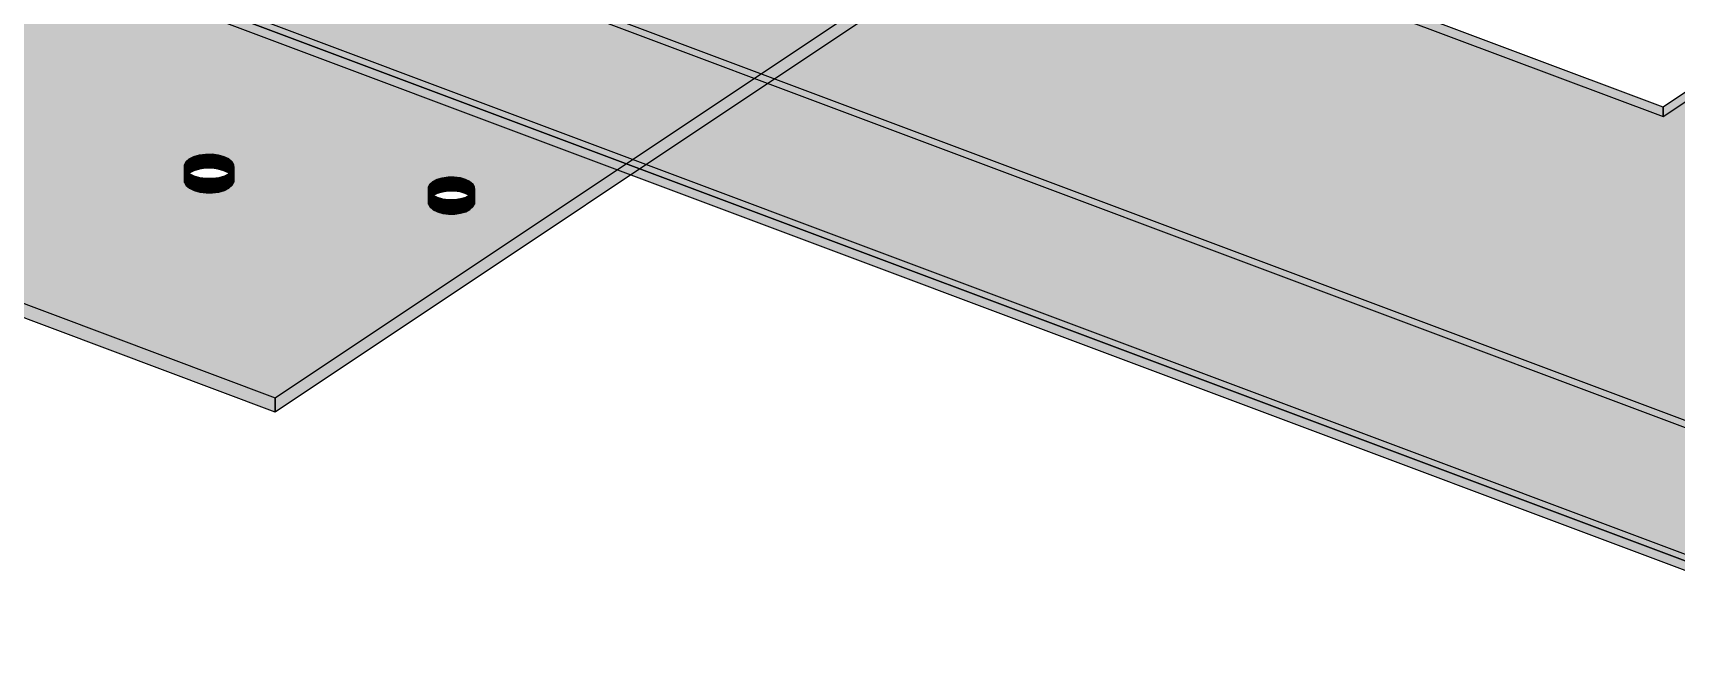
# Model space of a CAD drawing. Header units: millimetres. Extents: x 50 to 612415, y 2 to 4150.
# Drawn here: x 470945 to 471098.8, y 1532.1 to 1590.7 of the extents above; entities that cross this region are included whole.
import ezdxf

# ---------------------------------------------------------------- set-up
doc = ezdxf.new("R2010")
doc.units = ezdxf.units.MM
doc.layers.add('HATCH', color=8, linetype='Continuous', lineweight=9)
doc.layers.add('OUTLINE', color=7, linetype='Continuous', lineweight=25)

msp = doc.modelspace()

# ---------------------------------------------------------------- hatches: boundary and pattern name
at = {"layer": 'HATCH', "true_color": 0x617c87}
for points in [[(471374.6, 1451.356), (469917.048, 1997.938), (469915.604, 1997.835)], [(471374.6, 1451.356), (469915.604, 1997.835), (471374.807, 1450.634)], [(469915.604, 1985.337), (469917.048, 1985.44), (471374.6, 1438.858)], [(470402.459, 1832.661), (469915.604, 1985.337), (471374.807, 1438.136)], [(471374.807, 1438.136), (469915.604, 1985.337), (471374.6, 1438.858)], [(471374.807, 1437.243), (469915.604, 1984.444), (470402.459, 1831.769)], [(471097.567, 1583.786), (470272.88, 1893.044), (470404.809, 1834.228)], [(470404.809, 1833.335), (470272.88, 1892.151), (471097.567, 1582.893)], [(471196.53, 1649.761), (471097.567, 1583.786), (471974.396, 1837.862)], [(471097.567, 1583.786), (471374.807, 1438.136), (471974.396, 1837.862)], [(471974.396, 1836.969), (471097.567, 1582.893), (471196.53, 1648.868)], [(471974.396, 1836.969), (471374.807, 1437.243), (471097.567, 1582.893)], [(471097.567, 1583.786), (470404.809, 1834.228), (470405.175, 1834.049)], [(470405.175, 1833.157), (470404.809, 1833.335), (471097.567, 1582.893)], [(471097.567, 1583.786), (470405.175, 1834.049), (470405.435, 1833.829)], [(471097.567, 1583.786), (470405.435, 1833.829), (470405.573, 1833.583)], [(471097.567, 1583.786), (470405.573, 1833.583), (470405.578, 1833.328)], [(471097.567, 1583.786), (470405.578, 1833.328), (470457.177, 1814.59)], [(470454.826, 1813.023), (470402.459, 1832.661), (471374.807, 1438.136)], [(471374.807, 1437.243), (470402.459, 1831.769), (470454.826, 1812.131)], [(470405.435, 1832.937), (470405.175, 1833.157), (471097.567, 1582.893)], [(470405.573, 1832.691), (470405.435, 1832.937), (471097.567, 1582.893)], [(470405.578, 1832.435), (470405.573, 1832.691), (471097.567, 1582.893)], [(470457.177, 1813.698), (470405.578, 1832.435), (471097.567, 1582.893)], [(471097.567, 1583.786), (470457.177, 1814.59), (470457.542, 1814.412)], [(470457.542, 1813.519), (470457.177, 1813.698), (471097.567, 1582.893)], [(471097.567, 1583.786), (470457.542, 1814.412), (470457.803, 1814.192)], [(470457.803, 1813.299), (470457.542, 1813.519), (471097.567, 1582.893)], [(471097.567, 1583.786), (470457.803, 1814.192), (470457.94, 1813.945)], [(470457.94, 1813.053), (470457.803, 1813.299), (471097.567, 1582.893)], [(471097.567, 1583.786), (470457.94, 1813.945), (470457.946, 1813.69)], [(471097.567, 1583.786), (470457.946, 1813.69), (470895.333, 1650.282)], [(470892.983, 1648.715), (470454.826, 1813.023), (471374.807, 1438.136)], [(471374.807, 1437.243), (470454.826, 1812.131), (470892.983, 1647.822)], [(470457.946, 1812.797), (470457.94, 1813.053), (471097.567, 1582.893)], [(470895.333, 1649.389), (470457.946, 1812.797), (471097.567, 1582.893)], [(471097.567, 1583.786), (470895.333, 1650.282), (470895.699, 1650.103)], [(470945.35, 1629.077), (470892.983, 1648.715), (471374.807, 1438.136)], [(470895.699, 1649.21), (470895.333, 1649.389), (471097.567, 1582.893)], [(471097.567, 1583.786), (470895.699, 1650.103), (470895.959, 1649.883)], [(470895.959, 1648.99), (470895.699, 1649.21), (471097.567, 1582.893)], [(471097.567, 1583.786), (470895.959, 1649.883), (470896.097, 1649.637)], [(470896.097, 1648.744), (470895.959, 1648.99), (471097.567, 1582.893)], [(471097.567, 1583.786), (470896.097, 1649.637), (470896.103, 1649.381)], [(470896.103, 1648.488), (470896.097, 1648.744), (471097.567, 1582.893)], [(471097.567, 1583.786), (470896.103, 1649.381), (470947.701, 1630.644)], [(471374.807, 1437.243), (470892.983, 1647.822), (470945.35, 1628.184)], [(470947.701, 1629.751), (470896.103, 1648.488), (471097.567, 1582.893)], [(471097.567, 1583.786), (470947.701, 1630.644), (470948.066, 1630.465)], [(471097.567, 1583.786), (470948.066, 1630.465), (470948.327, 1630.245)], [(471097.567, 1583.786), (470948.327, 1630.245), (470948.465, 1629.999)], [(471097.567, 1583.786), (470945.796, 1628.951), (470945.35, 1629.077)], [(471097.567, 1583.786), (470945.35, 1629.077), (471374.807, 1438.136)], [(471097.567, 1583.786), (470946.291, 1628.888), (470945.796, 1628.951)], [(471097.567, 1583.786), (470946.803, 1628.891), (470946.291, 1628.888)], [(471097.567, 1583.786), (470947.295, 1628.96), (470946.803, 1628.891)], [(471097.567, 1583.786), (470947.735, 1629.09), (470947.295, 1628.96)], [(470948.066, 1629.572), (470947.701, 1629.751), (471097.567, 1582.893)], [(471097.567, 1583.786), (470948.093, 1629.273), (470947.735, 1629.09)], [(470948.327, 1629.352), (470948.066, 1629.572), (471097.567, 1582.893)], [(471097.567, 1583.786), (470948.343, 1629.496), (470948.093, 1629.273)], [(470948.465, 1629.106), (470948.327, 1629.352), (471097.567, 1582.893)], [(471097.567, 1583.786), (470948.47, 1629.743), (470948.343, 1629.496)], [(470948.343, 1628.603), (470948.47, 1628.85), (471097.567, 1582.893)], [(471097.567, 1583.786), (470948.465, 1629.999), (470948.47, 1629.743)], [(470948.47, 1628.85), (470948.465, 1629.106), (471097.567, 1582.893)], [(470945.35, 1628.184), (470945.796, 1628.059), (471097.567, 1582.893)], [(471374.807, 1437.243), (470945.35, 1628.184), (471097.567, 1582.893)], [(470945.796, 1628.059), (470946.291, 1627.995), (471097.567, 1582.893)], [(470946.291, 1627.995), (470946.803, 1627.998), (471097.567, 1582.893)], [(470946.803, 1627.998), (470947.295, 1628.067), (471097.567, 1582.893)], [(470947.295, 1628.067), (470947.735, 1628.197), (471097.567, 1582.893)], [(470947.735, 1628.197), (470948.093, 1628.38), (471097.567, 1582.893)], [(470948.093, 1628.38), (470948.343, 1628.603), (471097.567, 1582.893)]]:
    msp.add_hatch(color=145, dxfattribs=at).paths.add_polyline_path(points)
at = {"layer": 'HATCH', "true_color": 0x5b747f}
for points in [[(471374.807, 1438.136), (469915.604, 1985.337), (469915.604, 1997.835), (471374.807, 1450.634)], [(469917.048, 1985.44), (471374.6, 1438.858), (471374.6, 1451.356), (469917.048, 1997.938)], [(471374.807, 1437.243), (469915.604, 1984.444), (469915.604, 1985.337), (471374.807, 1438.136)], [(470272.88, 1892.151), (471097.567, 1582.893), (471097.567, 1583.786), (470272.88, 1893.044)]]:
    msp.add_hatch(color=147, dxfattribs=at).paths.add_polyline_path(points)
at = {"layer": 'HATCH', "true_color": 0x468f99}
for points in [[(470903.684, 1798.699), (470854.525, 1625.529), (470985.472, 1577.052)], [(470903.837, 1798.427), (470903.684, 1798.699), (470986.316, 1576.339)], [(470903.684, 1798.699), (470985.472, 1577.052), (470985.876, 1576.855)], [(470903.684, 1798.699), (470985.876, 1576.855), (470986.163, 1576.611)], [(470903.684, 1798.699), (470986.163, 1576.611), (470986.316, 1576.339)], [(470904.124, 1798.183), (470903.837, 1798.427), (470986.316, 1576.339)], [(470904.528, 1797.986), (470904.124, 1798.183), (470986.316, 1576.339)], [(471167.584, 1699.736), (470904.528, 1797.986), (470986.316, 1576.339)], [(470985.472, 1575.713), (470854.525, 1624.19), (470903.684, 1797.36)], [(470986.316, 1575), (470903.684, 1797.36), (470903.837, 1797.088)], [(470985.876, 1575.515), (470985.472, 1575.713), (470903.684, 1797.36)], [(470986.163, 1575.272), (470985.876, 1575.515), (470903.684, 1797.36)], [(470986.316, 1575), (470986.163, 1575.272), (470903.684, 1797.36)], [(470986.316, 1575), (470903.837, 1797.088), (470904.124, 1796.844)], [(470986.316, 1575), (470904.124, 1796.844), (470904.528, 1796.647)], [(470986.316, 1575), (470904.528, 1796.647), (471167.584, 1698.397)], [(470967.679, 1556.6), (471202.715, 1713.29), (471171.064, 1699.038)], [(471171.064, 1697.699), (471202.715, 1711.951), (470967.679, 1555.261)], [(470967.679, 1556.6), (471167.737, 1699.464), (471167.584, 1699.736)], [(470967.679, 1556.6), (471167.584, 1699.736), (470985.905, 1575.537)], [(470967.679, 1556.6), (471168.025, 1699.221), (471167.737, 1699.464)], [(471167.584, 1699.736), (470986.182, 1575.783), (470985.905, 1575.537)], [(471167.584, 1699.736), (470986.322, 1576.057), (470986.182, 1575.783)], [(471167.584, 1699.736), (470986.316, 1576.339), (470986.322, 1576.057)], [(470967.679, 1556.6), (471168.428, 1699.023), (471168.025, 1699.221)], [(470967.679, 1556.6), (471171.064, 1699.038), (471170.578, 1698.894)], [(470967.679, 1556.6), (471168.921, 1698.885), (471168.428, 1699.023)], [(470967.679, 1556.6), (471170.578, 1698.894), (471170.034, 1698.818)], [(470967.679, 1556.6), (471169.468, 1698.815), (471168.921, 1698.885)], [(470967.679, 1556.6), (471170.034, 1698.818), (471169.468, 1698.815)], [(471167.584, 1698.397), (471167.737, 1698.125), (470967.679, 1555.261)], [(470985.905, 1574.198), (471167.584, 1698.397), (470967.679, 1555.261)], [(471167.737, 1698.125), (471168.025, 1697.882), (470967.679, 1555.261)], [(470985.905, 1574.198), (470986.182, 1574.444), (471167.584, 1698.397)], [(470986.182, 1574.444), (470986.322, 1574.718), (471167.584, 1698.397)], [(470986.322, 1574.718), (470986.316, 1575), (471167.584, 1698.397)], [(471168.025, 1697.882), (471168.428, 1697.684), (470967.679, 1555.261)], [(471170.578, 1697.555), (471171.064, 1697.699), (470967.679, 1555.261)], [(471168.428, 1697.684), (471168.921, 1697.546), (470967.679, 1555.261)], [(471170.034, 1697.479), (471170.578, 1697.555), (470967.679, 1555.261)], [(471168.921, 1697.546), (471169.468, 1697.476), (470967.679, 1555.261)], [(471169.468, 1697.476), (471170.034, 1697.479), (470967.679, 1555.261)], [(470718.974, 1674.283), (470732.406, 1665.556), (470962.885, 1579.176)], [(470850.831, 1624.74), (470718.974, 1674.283), (470962.885, 1579.176)], [(470962.885, 1577.837), (470732.406, 1664.217), (470718.974, 1672.944)], [(470962.885, 1577.837), (470718.974, 1672.944), (470850.831, 1623.401)], [(470959.341, 1578.68), (470732.437, 1664.144), (470732.013, 1663.928)], [(470732.406, 1665.556), (470732.714, 1665.296), (470962.885, 1579.176)], [(470962.885, 1577.837), (470732.714, 1663.957), (470732.406, 1664.217)], [(470732.734, 1664.408), (470732.437, 1664.144), (470959.638, 1578.944)], [(470959.341, 1578.68), (470959.638, 1578.944), (470732.437, 1664.144)], [(470732.714, 1665.296), (470732.877, 1665.004), (470962.885, 1579.176)], [(470732.884, 1664.701), (470732.734, 1664.408), (470962.885, 1579.176)], [(470732.734, 1664.408), (470961.166, 1579.396), (470961.771, 1579.399)], [(470732.734, 1664.408), (470961.771, 1579.399), (470962.358, 1579.324)], [(470732.734, 1664.408), (470960.583, 1579.314), (470961.166, 1579.396)], [(470732.734, 1664.408), (470962.358, 1579.324), (470962.885, 1579.176)], [(470732.734, 1664.408), (470960.062, 1579.16), (470960.583, 1579.314)], [(470732.734, 1664.408), (470959.638, 1578.944), (470960.062, 1579.16)], [(470732.877, 1665.004), (470732.884, 1664.701), (470962.885, 1579.176)], [(470729.19, 1663.912), (470687.285, 1661.748), (470967.679, 1556.6)], [(470967.679, 1555.261), (470687.285, 1660.408), (470729.19, 1662.573)], [(470959.341, 1578.68), (470729.717, 1663.764), (470729.19, 1663.912)], [(470959.191, 1578.387), (470959.341, 1578.68), (470729.19, 1663.912)], [(470959.198, 1578.084), (470959.191, 1578.387), (470729.19, 1663.912)], [(470959.361, 1577.792), (470959.198, 1578.084), (470729.19, 1663.912)], [(470959.669, 1577.532), (470959.361, 1577.792), (470729.19, 1663.912)], [(470960.102, 1577.32), (470959.669, 1577.532), (470729.19, 1663.912)], [(470960.102, 1577.32), (470729.19, 1663.912), (470967.679, 1556.6)], [(470729.19, 1662.573), (470729.717, 1662.425), (470959.341, 1577.341)], [(470729.19, 1662.573), (470959.341, 1577.341), (470959.191, 1577.047)], [(470729.19, 1662.573), (470959.191, 1577.047), (470959.198, 1576.745)], [(470729.19, 1662.573), (470959.198, 1576.745), (470959.361, 1576.453)], [(470729.19, 1662.573), (470959.361, 1576.453), (470959.669, 1576.193)], [(470729.19, 1662.573), (470959.669, 1576.193), (470960.102, 1575.981)], [(470967.679, 1555.261), (470729.19, 1662.573), (470960.102, 1575.981)], [(470959.341, 1578.68), (470730.304, 1663.689), (470729.717, 1663.764)], [(470959.341, 1578.68), (470730.909, 1663.692), (470730.304, 1663.689)], [(470959.341, 1578.68), (470731.492, 1663.774), (470730.909, 1663.692)], [(470959.341, 1578.68), (470732.013, 1663.928), (470731.492, 1663.774)], [(470731.492, 1662.434), (470732.013, 1662.589), (470959.341, 1577.341)], [(470732.013, 1662.589), (470732.437, 1662.805), (470959.341, 1577.341)], [(470959.638, 1577.605), (470732.437, 1662.805), (470732.734, 1663.069)], [(470732.437, 1662.805), (470959.638, 1577.605), (470959.341, 1577.341)], [(470962.885, 1577.837), (470732.877, 1663.665), (470732.714, 1663.957)], [(470962.885, 1577.837), (470732.734, 1663.069), (470732.884, 1663.362)], [(470961.771, 1578.06), (470961.166, 1578.057), (470732.734, 1663.069)], [(470962.358, 1577.985), (470961.771, 1578.06), (470732.734, 1663.069)], [(470961.166, 1578.057), (470960.583, 1577.975), (470732.734, 1663.069)], [(470962.885, 1577.837), (470962.358, 1577.985), (470732.734, 1663.069)], [(470960.583, 1577.975), (470960.062, 1577.821), (470732.734, 1663.069)], [(470960.062, 1577.821), (470959.638, 1577.605), (470732.734, 1663.069)], [(470962.885, 1577.837), (470732.884, 1663.362), (470732.877, 1663.665)], [(470729.717, 1662.425), (470730.304, 1662.35), (470959.341, 1577.341)], [(470730.304, 1662.35), (470730.909, 1662.353), (470959.341, 1577.341)], [(470730.909, 1662.353), (470731.492, 1662.434), (470959.341, 1577.341)], [(470982.164, 1576.589), (470851.359, 1624.591), (470850.831, 1624.74)], [(470982.874, 1575.32), (470850.831, 1624.74), (470962.885, 1579.176)], [(470982.023, 1576.316), (470982.164, 1576.589), (470850.831, 1624.74)], [(470982.03, 1576.033), (470982.023, 1576.316), (470850.831, 1624.74)], [(470982.182, 1575.761), (470982.03, 1576.033), (470850.831, 1624.74)], [(470982.47, 1575.518), (470982.182, 1575.761), (470850.831, 1624.74)], [(470982.874, 1575.32), (470982.47, 1575.518), (470850.831, 1624.74)], [(470982.164, 1576.589), (470851.945, 1624.516), (470851.359, 1624.591)], [(470982.164, 1576.589), (470852.551, 1624.519), (470851.945, 1624.516)], [(470982.164, 1576.589), (470853.134, 1624.601), (470852.551, 1624.519)], [(470982.164, 1576.589), (470853.655, 1624.755), (470853.134, 1624.601)], [(470982.164, 1576.589), (470854.078, 1624.972), (470853.655, 1624.755)], [(470854.375, 1625.235), (470854.078, 1624.972), (470982.441, 1576.836)], [(470982.164, 1576.589), (470982.441, 1576.836), (470854.078, 1624.972)], [(470854.525, 1625.529), (470854.375, 1625.235), (470985.472, 1577.052)], [(470854.375, 1625.235), (470983.867, 1577.258), (470984.432, 1577.261)], [(470854.375, 1625.235), (470984.432, 1577.261), (470984.979, 1577.191)], [(470854.375, 1625.235), (470983.322, 1577.182), (470983.867, 1577.258)], [(470854.375, 1625.235), (470984.979, 1577.191), (470985.472, 1577.052)], [(470854.375, 1625.235), (470982.836, 1577.038), (470983.322, 1577.182)], [(470854.375, 1625.235), (470982.441, 1576.836), (470982.836, 1577.038)], [(470985.472, 1575.713), (470854.375, 1623.896), (470854.525, 1624.19)], [(470850.831, 1623.401), (470851.359, 1623.252), (470982.164, 1575.25)], [(470962.885, 1577.837), (470850.831, 1623.401), (470982.874, 1573.981)], [(470850.831, 1623.401), (470982.164, 1575.25), (470982.023, 1574.977)], [(470850.831, 1623.401), (470982.023, 1574.977), (470982.03, 1574.694)], [(470850.831, 1623.401), (470982.03, 1574.694), (470982.182, 1574.422)], [(470850.831, 1623.401), (470982.182, 1574.422), (470982.47, 1574.179)], [(470850.831, 1623.401), (470982.47, 1574.179), (470982.874, 1573.981)], [(470851.359, 1623.252), (470851.945, 1623.177), (470982.164, 1575.25)], [(470851.945, 1623.177), (470852.551, 1623.18), (470982.164, 1575.25)], [(470852.551, 1623.18), (470853.134, 1623.262), (470982.164, 1575.25)], [(470853.134, 1623.262), (470853.655, 1623.416), (470982.164, 1575.25)], [(470853.655, 1623.416), (470854.078, 1623.632), (470982.164, 1575.25)], [(470982.441, 1575.496), (470854.078, 1623.632), (470854.375, 1623.896)], [(470854.078, 1623.632), (470982.441, 1575.496), (470982.164, 1575.25)], [(470984.432, 1575.922), (470983.867, 1575.919), (470854.375, 1623.896)], [(470984.979, 1575.852), (470984.432, 1575.922), (470854.375, 1623.896)], [(470983.867, 1575.919), (470983.322, 1575.842), (470854.375, 1623.896)], [(470985.472, 1575.713), (470984.979, 1575.852), (470854.375, 1623.896)], [(470983.322, 1575.842), (470982.836, 1575.698), (470854.375, 1623.896)], [(470982.836, 1575.698), (470982.441, 1575.496), (470854.375, 1623.896)], [(470982.874, 1575.32), (470962.885, 1579.176), (470963.318, 1578.964)], [(470982.874, 1575.32), (470963.318, 1578.964), (470963.627, 1578.703)], [(470982.874, 1575.32), (470963.627, 1578.703), (470963.79, 1578.412)], [(470982.874, 1575.32), (470963.797, 1578.109), (470963.646, 1577.816)], [(470982.874, 1575.32), (470963.79, 1578.412), (470963.797, 1578.109)], [(470960.63, 1577.172), (470960.102, 1577.32), (470967.679, 1556.6)], [(470967.679, 1556.6), (470961.216, 1577.097), (470960.63, 1577.172)], [(470982.874, 1575.32), (470961.822, 1577.1), (470961.216, 1577.097)], [(470967.679, 1556.6), (470982.874, 1575.32), (470961.216, 1577.097)], [(470982.874, 1575.32), (470962.405, 1577.181), (470961.822, 1577.1)], [(470982.874, 1575.32), (470962.926, 1577.336), (470962.405, 1577.181)], [(470963.318, 1577.625), (470962.885, 1577.837), (470982.874, 1573.981)], [(470982.874, 1575.32), (470963.349, 1577.552), (470962.926, 1577.336)], [(470963.627, 1577.364), (470963.318, 1577.625), (470982.874, 1573.981)], [(470982.874, 1575.32), (470963.646, 1577.816), (470963.349, 1577.552)], [(470963.349, 1576.213), (470963.646, 1576.477), (470982.874, 1573.981)], [(470963.79, 1577.073), (470963.627, 1577.364), (470982.874, 1573.981)], [(470963.646, 1576.477), (470963.797, 1576.77), (470982.874, 1573.981)], [(470963.797, 1576.77), (470963.79, 1577.073), (470982.874, 1573.981)], [(470967.679, 1555.261), (470960.102, 1575.981), (470960.63, 1575.833)], [(470960.63, 1575.833), (470961.216, 1575.757), (470967.679, 1555.261)], [(470961.216, 1575.757), (470961.822, 1575.761), (470982.874, 1573.981)], [(470961.216, 1575.757), (470982.874, 1573.981), (470967.679, 1555.261)], [(470961.822, 1575.761), (470962.405, 1575.842), (470982.874, 1573.981)], [(470962.405, 1575.842), (470962.926, 1575.997), (470982.874, 1573.981)], [(470962.926, 1575.997), (470963.349, 1576.213), (470982.874, 1573.981)], [(470967.679, 1556.6), (470985.905, 1575.537), (470985.509, 1575.335)], [(470967.679, 1556.6), (470985.509, 1575.335), (470985.023, 1575.191)], [(470967.679, 1556.6), (470983.366, 1575.182), (470982.874, 1575.32)], [(470967.679, 1556.6), (470985.023, 1575.191), (470984.479, 1575.115)], [(470967.679, 1556.6), (470983.914, 1575.112), (470983.366, 1575.182)], [(470967.679, 1556.6), (470984.479, 1575.115), (470983.914, 1575.112)], [(470985.509, 1573.996), (470985.905, 1574.198), (470967.679, 1555.261)], [(470985.023, 1573.852), (470985.509, 1573.996), (470967.679, 1555.261)], [(470982.874, 1573.981), (470983.366, 1573.843), (470967.679, 1555.261)], [(470984.479, 1573.776), (470985.023, 1573.852), (470967.679, 1555.261)], [(470983.366, 1573.843), (470983.914, 1573.772), (470967.679, 1555.261)], [(470983.914, 1573.772), (470984.479, 1573.776), (470967.679, 1555.261)]]:
    msp.add_hatch(color=135, dxfattribs=at).paths.add_polyline_path(points)
at = {"layer": 'HATCH', "true_color": 0x46848e}
msp.add_hatch(color=145, dxfattribs=at).paths.add_polyline_path([(471202.715, 1711.951), (470967.679, 1555.261), (470967.679, 1556.6), (471202.715, 1713.29)])
at = {"layer": 'HATCH', "true_color": 0x468690}
msp.add_hatch(color=145, dxfattribs=at).paths.add_polyline_path([(470967.679, 1555.261), (470687.285, 1660.408), (470687.285, 1661.748), (470967.679, 1556.6)])
at = {"layer": 'HATCH', "true_color": 0x5a737d}
msp.add_hatch(color=147, dxfattribs=at).paths.add_polyline_path([(471097.567, 1582.893), (471196.53, 1648.868), (471196.53, 1649.761), (471097.567, 1583.786)])
at = {"layer": 'HATCH', "true_color": 0x46818b}
for points in [[(470959.341, 1577.341), (470959.191, 1577.047), (470959.191, 1578.387), (470959.341, 1578.68)], [(470959.198, 1576.745), (470959.361, 1576.453), (470959.361, 1577.792), (470959.198, 1578.084)], [(470963.79, 1577.073), (470963.627, 1577.364), (470963.627, 1578.703), (470963.79, 1578.412)], [(470963.646, 1576.477), (470963.797, 1576.77), (470963.797, 1578.109), (470963.646, 1577.816)], [(470982.164, 1575.25), (470982.023, 1574.977), (470982.023, 1576.316), (470982.164, 1576.589)], [(470986.316, 1575), (470986.163, 1575.272), (470986.163, 1576.611), (470986.316, 1576.339)], [(470982.03, 1574.694), (470982.182, 1574.422), (470982.182, 1575.761), (470982.03, 1576.033)], [(470986.182, 1574.444), (470986.322, 1574.718), (470986.322, 1576.057), (470986.182, 1575.783)]]:
    msp.add_hatch(color=137, dxfattribs=at).paths.add_polyline_path(points)
at = {"layer": 'HATCH', "true_color": 0x467f88}
for points in [[(470959.191, 1577.047), (470959.198, 1576.745), (470959.198, 1578.084), (470959.191, 1578.387)], [(470963.797, 1576.77), (470963.79, 1577.073), (470963.79, 1578.412), (470963.797, 1578.109)], [(470982.023, 1574.977), (470982.03, 1574.694), (470982.03, 1576.033), (470982.023, 1576.316)], [(470986.322, 1574.718), (470986.316, 1575), (470986.316, 1576.339), (470986.322, 1576.057)]]:
    msp.add_hatch(color=137, dxfattribs=at).paths.add_polyline_path(points)
at = {"layer": 'HATCH', "true_color": 0x46838d}
for points in [[(470959.638, 1577.605), (470959.341, 1577.341), (470959.341, 1578.68), (470959.638, 1578.944)], [(470963.349, 1576.213), (470963.646, 1576.477), (470963.646, 1577.816), (470963.349, 1577.552)], [(470982.441, 1575.496), (470982.164, 1575.25), (470982.164, 1576.589), (470982.441, 1576.836)], [(470985.905, 1574.198), (470986.182, 1574.444), (470986.182, 1575.783), (470985.905, 1575.537)]]:
    msp.add_hatch(color=145, dxfattribs=at).paths.add_polyline_path(points)
at = {"layer": 'HATCH', "true_color": 0x46858f}
for points in [[(470960.062, 1577.821), (470959.638, 1577.605), (470959.638, 1578.944), (470960.062, 1579.16)], [(470963.318, 1577.625), (470962.885, 1577.837), (470962.885, 1579.176), (470963.318, 1578.964)], [(470959.669, 1576.193), (470960.102, 1575.981), (470960.102, 1577.32), (470959.669, 1577.532)], [(470962.926, 1575.997), (470963.349, 1576.213), (470963.349, 1577.552), (470962.926, 1577.336)], [(470982.836, 1575.698), (470982.441, 1575.496), (470982.441, 1576.836), (470982.836, 1577.038)], [(470985.876, 1575.515), (470985.472, 1575.713), (470985.472, 1577.052), (470985.876, 1576.855)], [(470982.47, 1574.179), (470982.874, 1573.981), (470982.874, 1575.32), (470982.47, 1575.518)], [(470985.509, 1573.996), (470985.905, 1574.198), (470985.905, 1575.537), (470985.509, 1575.335)]]:
    msp.add_hatch(color=145, dxfattribs=at).paths.add_polyline_path(points)
at = {"layer": 'HATCH', "true_color": 0x468791}
for points in [[(470960.583, 1577.975), (470960.062, 1577.821), (470960.062, 1579.16), (470960.583, 1579.314)], [(470962.885, 1577.837), (470962.358, 1577.985), (470962.358, 1579.324), (470962.885, 1579.176)], [(470960.102, 1575.981), (470960.63, 1575.833), (470960.63, 1577.172), (470960.102, 1577.32)], [(470962.405, 1575.842), (470962.926, 1575.997), (470962.926, 1577.336), (470962.405, 1577.181)], [(470983.322, 1575.842), (470982.836, 1575.698), (470982.836, 1577.038), (470983.322, 1577.182)], [(470985.472, 1575.713), (470984.979, 1575.852), (470984.979, 1577.191), (470985.472, 1577.052)], [(470982.874, 1573.981), (470983.366, 1573.843), (470983.366, 1575.182), (470982.874, 1575.32)], [(470985.023, 1573.852), (470985.509, 1573.996), (470985.509, 1575.335), (470985.023, 1575.191)]]:
    msp.add_hatch(color=145, dxfattribs=at).paths.add_polyline_path(points)
at = {"layer": 'HATCH', "true_color": 0x468892}
for points in [[(470961.166, 1578.057), (470960.583, 1577.975), (470960.583, 1579.314), (470961.166, 1579.396)], [(470961.771, 1578.06), (470961.166, 1578.057), (470961.166, 1579.396), (470961.771, 1579.399)], [(470962.358, 1577.985), (470961.771, 1578.06), (470961.771, 1579.399), (470962.358, 1579.324)], [(470960.63, 1575.833), (470961.216, 1575.757), (470961.216, 1577.097), (470960.63, 1577.172)], [(470961.216, 1575.757), (470961.822, 1575.761), (470961.822, 1577.1), (470961.216, 1577.097)], [(470961.822, 1575.761), (470962.405, 1575.842), (470962.405, 1577.181), (470961.822, 1577.1)], [(470983.867, 1575.919), (470983.322, 1575.842), (470983.322, 1577.182), (470983.867, 1577.258)], [(470984.432, 1575.922), (470983.867, 1575.919), (470983.867, 1577.258), (470984.432, 1577.261)], [(470984.979, 1575.852), (470984.432, 1575.922), (470984.432, 1577.261), (470984.979, 1577.191)], [(470983.366, 1573.843), (470983.914, 1573.772), (470983.914, 1575.112), (470983.366, 1575.182)], [(470983.914, 1573.772), (470984.479, 1573.776), (470984.479, 1575.115), (470983.914, 1575.112)], [(470984.479, 1573.776), (470985.023, 1573.852), (470985.023, 1575.191), (470984.479, 1575.115)]]:
    msp.add_hatch(color=145, dxfattribs=at).paths.add_polyline_path(points)
at = {"layer": 'HATCH', "true_color": 0x46848d}
for points in [[(470963.627, 1577.364), (470963.318, 1577.625), (470963.318, 1578.964), (470963.627, 1578.703)], [(470959.361, 1576.453), (470959.669, 1576.193), (470959.669, 1577.532), (470959.361, 1577.792)], [(470986.163, 1575.272), (470985.876, 1575.515), (470985.876, 1576.855), (470986.163, 1576.611)], [(470982.182, 1574.422), (470982.47, 1574.179), (470982.47, 1575.518), (470982.182, 1575.761)]]:
    msp.add_hatch(color=145, dxfattribs=at).paths.add_polyline_path(points)

# ---------------------------------------------------------------- linework, layer by layer
at = {"layer": 'OUTLINE', "color": 139, "true_color": 0x42544a}
for p, q in [((469915.604, 1997.835), (471374.807, 1450.634)), ((469915.604, 1997.835), (471374.807, 1450.634)), ((471374.6, 1451.356), (469917.048, 1997.938)), ((471374.6, 1451.356), (469917.048, 1997.938)), ((469915.604, 1985.337), (471374.807, 1438.136)), ((469915.604, 1985.337), (471374.807, 1438.136)), ((471374.807, 1438.136), (469915.604, 1985.337)), ((471374.807, 1438.136), (469915.604, 1985.337)), ((471374.807, 1437.243), (469915.604, 1984.444)), ((471374.807, 1437.243), (469915.604, 1984.444)), ((469917.048, 1985.44), (471374.6, 1438.858)), ((469917.048, 1985.44), (471374.6, 1438.858)), ((471097.567, 1583.786), (470272.88, 1893.044)), ((471097.567, 1583.786), (470272.88, 1893.044)), ((470272.88, 1892.151), (471097.567, 1582.893)), ((470272.88, 1892.151), (471097.567, 1582.893)), ((470967.679, 1556.6), (471202.715, 1713.29)), ((470967.679, 1556.6), (471202.715, 1713.29)), ((471202.715, 1711.951), (470967.679, 1555.261)), ((471202.715, 1711.951), (470967.679, 1555.261)), ((470687.285, 1661.748), (470967.679, 1556.6)), ((470687.285, 1661.748), (470967.679, 1556.6)), ((470967.679, 1555.261), (470687.285, 1660.408)), ((470967.679, 1555.261), (470687.285, 1660.408)), ((471196.53, 1649.761), (471097.567, 1583.786)), ((471196.53, 1649.761), (471097.567, 1583.786)), ((471097.567, 1582.893), (471196.53, 1648.868)), ((471097.567, 1582.893), (471196.53, 1648.868)), ((471097.567, 1582.893), (471097.567, 1583.786)), ((471097.567, 1583.786), (471097.567, 1582.893)), ((470959.191, 1578.387), (470959.341, 1578.68)), ((470959.191, 1578.387), (470959.341, 1578.68)), ((470959.198, 1578.084), (470959.191, 1578.387)), ((470959.191, 1577.047), (470959.191, 1578.387)), ((470959.198, 1578.084), (470959.191, 1578.387)), ((470959.191, 1578.387), (470959.191, 1577.047)), ((470959.361, 1577.792), (470959.198, 1578.084)), ((470959.198, 1576.745), (470959.198, 1578.084)), ((470959.361, 1577.792), (470959.198, 1578.084)), ((470959.198, 1578.084), (470959.198, 1576.745)), ((470959.341, 1578.68), (470959.638, 1578.944)), ((470959.341, 1578.68), (470959.638, 1578.944)), ((470959.341, 1577.341), (470959.341, 1578.68)), ((470959.341, 1578.68), (470959.341, 1577.341)), ((470959.638, 1578.944), (470960.062, 1579.16)), ((470959.638, 1578.944), (470960.062, 1579.16)), ((470959.638, 1577.605), (470959.638, 1578.944)), ((470959.638, 1578.944), (470959.638, 1577.605)), ((470960.062, 1579.16), (470960.583, 1579.314)), ((470960.062, 1579.16), (470960.583, 1579.314)), ((470960.062, 1577.821), (470960.062, 1579.16)), ((470960.062, 1579.16), (470960.062, 1577.821)), ((470960.583, 1577.975), (470960.062, 1577.821)), ((470960.583, 1577.975), (470960.062, 1577.821)), ((470960.583, 1579.314), (470961.166, 1579.396)), ((470960.583, 1579.314), (470961.166, 1579.396)), ((470960.583, 1577.975), (470960.583, 1579.314)), ((470960.583, 1579.314), (470960.583, 1577.975)), ((470961.166, 1578.057), (470960.583, 1577.975)), ((470961.166, 1578.057), (470960.583, 1577.975)), ((470961.166, 1579.396), (470961.771, 1579.399)), ((470961.166, 1579.396), (470961.771, 1579.399)), ((470961.166, 1578.057), (470961.166, 1579.396)), ((470961.166, 1579.396), (470961.166, 1578.057)), ((470961.771, 1578.06), (470961.166, 1578.057)), ((470961.771, 1578.06), (470961.166, 1578.057)), ((470961.771, 1579.399), (470962.358, 1579.324)), ((470961.771, 1579.399), (470961.771, 1578.06)), ((470961.771, 1578.06), (470961.771, 1579.399)), ((470961.771, 1579.399), (470962.358, 1579.324)), ((470962.358, 1577.985), (470961.771, 1578.06)), ((470962.358, 1577.985), (470961.771, 1578.06)), ((470962.358, 1579.324), (470962.885, 1579.176)), ((470962.358, 1579.324), (470962.358, 1577.985)), ((470962.358, 1577.985), (470962.358, 1579.324)), ((470962.358, 1579.324), (470962.885, 1579.176)), ((470962.885, 1577.837), (470962.358, 1577.985)), ((470962.885, 1577.837), (470962.358, 1577.985)), ((470962.885, 1579.176), (470962.885, 1577.837)), ((470962.885, 1577.837), (470962.885, 1579.176)), ((470962.885, 1579.176), (470963.318, 1578.964)), ((470962.885, 1579.176), (470963.318, 1578.964)), ((470963.318, 1578.964), (470963.318, 1577.625)), ((470963.318, 1577.625), (470963.318, 1578.964)), ((470963.318, 1578.964), (470963.627, 1578.703)), ((470963.318, 1578.964), (470963.627, 1578.703)), ((470963.627, 1578.703), (470963.627, 1577.364)), ((470963.627, 1577.364), (470963.627, 1578.703)), ((470963.627, 1578.703), (470963.79, 1578.412)), ((470963.627, 1578.703), (470963.79, 1578.412)), ((470963.797, 1578.109), (470963.646, 1577.816)), ((470963.797, 1578.109), (470963.646, 1577.816)), ((470963.79, 1578.412), (470963.79, 1577.073)), ((470963.79, 1577.073), (470963.79, 1578.412)), ((470963.79, 1578.412), (470963.797, 1578.109)), ((470963.79, 1578.412), (470963.797, 1578.109)), ((470963.797, 1578.109), (470963.797, 1576.77)), ((470963.797, 1576.77), (470963.797, 1578.109)), ((470959.341, 1577.341), (470959.191, 1577.047)), ((470959.341, 1577.341), (470959.191, 1577.047)), ((470959.191, 1577.047), (470959.198, 1576.745)), ((470959.191, 1577.047), (470959.198, 1576.745)), ((470959.198, 1576.745), (470959.361, 1576.453)), ((470959.198, 1576.745), (470959.361, 1576.453)), ((470959.638, 1577.605), (470959.341, 1577.341)), ((470959.638, 1577.605), (470959.341, 1577.341)), ((470959.669, 1577.532), (470959.361, 1577.792)), ((470959.361, 1576.453), (470959.361, 1577.792)), ((470959.669, 1577.532), (470959.361, 1577.792)), ((470959.361, 1577.792), (470959.361, 1576.453)), ((470959.361, 1576.453), (470959.669, 1576.193)), ((470959.361, 1576.453), (470959.669, 1576.193)), ((470960.062, 1577.821), (470959.638, 1577.605)), ((470960.062, 1577.821), (470959.638, 1577.605)), ((470960.102, 1577.32), (470959.669, 1577.532)), ((470959.669, 1576.193), (470959.669, 1577.532)), ((470960.102, 1577.32), (470959.669, 1577.532)), ((470959.669, 1577.532), (470959.669, 1576.193)), ((470960.102, 1575.981), (470960.102, 1577.32)), ((470960.63, 1577.172), (470960.102, 1577.32)), ((470960.102, 1577.32), (470960.102, 1575.981)), ((470960.63, 1577.172), (470960.102, 1577.32)), ((470960.63, 1575.833), (470960.63, 1577.172)), ((470961.216, 1577.097), (470960.63, 1577.172)), ((470960.63, 1577.172), (470960.63, 1575.833)), ((470961.216, 1577.097), (470960.63, 1577.172)), ((470961.822, 1577.1), (470961.216, 1577.097)), ((470961.822, 1577.1), (470961.216, 1577.097)), ((470961.216, 1575.757), (470961.216, 1577.097)), ((470961.216, 1577.097), (470961.216, 1575.757)), ((470962.405, 1577.181), (470961.822, 1577.1)), ((470962.405, 1577.181), (470961.822, 1577.1)), ((470961.822, 1577.1), (470961.822, 1575.761)), ((470961.822, 1575.761), (470961.822, 1577.1)), ((470962.926, 1577.336), (470962.405, 1577.181)), ((470962.926, 1577.336), (470962.405, 1577.181)), ((470962.405, 1577.181), (470962.405, 1575.842)), ((470962.405, 1575.842), (470962.405, 1577.181)), ((470963.318, 1577.625), (470962.885, 1577.837)), ((470963.318, 1577.625), (470962.885, 1577.837)), ((470963.349, 1577.552), (470962.926, 1577.336)), ((470963.349, 1577.552), (470962.926, 1577.336)), ((470962.926, 1577.336), (470962.926, 1575.997)), ((470962.926, 1575.997), (470962.926, 1577.336)), ((470963.627, 1577.364), (470963.318, 1577.625)), ((470963.627, 1577.364), (470963.318, 1577.625)), ((470963.646, 1577.816), (470963.349, 1577.552)), ((470963.646, 1577.816), (470963.349, 1577.552)), ((470963.349, 1577.552), (470963.349, 1576.213)), ((470963.349, 1576.213), (470963.349, 1577.552)), ((470963.349, 1576.213), (470963.646, 1576.477)), ((470963.349, 1576.213), (470963.646, 1576.477)), ((470963.79, 1577.073), (470963.627, 1577.364)), ((470963.79, 1577.073), (470963.627, 1577.364)), ((470963.646, 1577.816), (470963.646, 1576.477)), ((470963.646, 1576.477), (470963.646, 1577.816)), ((470963.646, 1576.477), (470963.797, 1576.77)), ((470963.646, 1576.477), (470963.797, 1576.77)), ((470963.797, 1576.77), (470963.79, 1577.073)), ((470963.797, 1576.77), (470963.79, 1577.073)), ((470982.023, 1576.316), (470982.164, 1576.589)), ((470982.023, 1576.316), (470982.164, 1576.589)), ((470982.164, 1576.589), (470982.441, 1576.836)), ((470982.164, 1576.589), (470982.441, 1576.836)), ((470982.164, 1575.25), (470982.164, 1576.589)), ((470982.164, 1576.589), (470982.164, 1575.25)), ((470982.441, 1576.836), (470982.836, 1577.038)), ((470982.441, 1576.836), (470982.836, 1577.038)), ((470982.441, 1575.496), (470982.441, 1576.836)), ((470982.441, 1576.836), (470982.441, 1575.496)), ((470982.836, 1577.038), (470983.322, 1577.182)), ((470982.836, 1577.038), (470983.322, 1577.182)), ((470982.836, 1575.698), (470982.836, 1577.038)), ((470982.836, 1577.038), (470982.836, 1575.698)), ((470983.322, 1577.182), (470983.867, 1577.258)), ((470983.322, 1577.182), (470983.867, 1577.258)), ((470983.322, 1575.842), (470983.322, 1577.182)), ((470983.322, 1577.182), (470983.322, 1575.842)), ((470983.867, 1577.258), (470984.432, 1577.261)), ((470983.867, 1577.258), (470984.432, 1577.261)), ((470983.867, 1575.919), (470983.867, 1577.258)), ((470983.867, 1577.258), (470983.867, 1575.919)), ((470984.432, 1577.261), (470984.979, 1577.191)), ((470984.432, 1577.261), (470984.432, 1575.922)), ((470984.432, 1575.922), (470984.432, 1577.261)), ((470984.432, 1577.261), (470984.979, 1577.191)), ((470984.979, 1577.191), (470985.472, 1577.052)), ((470984.979, 1577.191), (470984.979, 1575.852)), ((470984.979, 1575.852), (470984.979, 1577.191)), ((470984.979, 1577.191), (470985.472, 1577.052)), ((470985.472, 1577.052), (470985.876, 1576.855)), ((470985.472, 1577.052), (470985.472, 1575.713)), ((470985.472, 1575.713), (470985.472, 1577.052)), ((470985.472, 1577.052), (470985.876, 1576.855)), ((470985.876, 1576.855), (470986.163, 1576.611)), ((470985.876, 1576.855), (470985.876, 1575.515)), ((470985.876, 1575.515), (470985.876, 1576.855)), ((470985.876, 1576.855), (470986.163, 1576.611)), ((470986.163, 1576.611), (470986.316, 1576.339)), ((470986.163, 1576.611), (470986.163, 1575.272)), ((470986.163, 1575.272), (470986.163, 1576.611)), ((470986.163, 1576.611), (470986.316, 1576.339)), ((470959.669, 1576.193), (470960.102, 1575.981)), ((470959.669, 1576.193), (470960.102, 1575.981)), ((470960.102, 1575.981), (470960.63, 1575.833)), ((470960.102, 1575.981), (470960.63, 1575.833)), ((470960.63, 1575.833), (470961.216, 1575.757)), ((470960.63, 1575.833), (470961.216, 1575.757)), ((470961.216, 1575.757), (470961.822, 1575.761)), ((470961.216, 1575.757), (470961.822, 1575.761)), ((470961.822, 1575.761), (470962.405, 1575.842)), ((470961.822, 1575.761), (470962.405, 1575.842)), ((470962.405, 1575.842), (470962.926, 1575.997)), ((470962.405, 1575.842), (470962.926, 1575.997)), ((470962.926, 1575.997), (470963.349, 1576.213)), ((470962.926, 1575.997), (470963.349, 1576.213)), ((470982.03, 1576.033), (470982.023, 1576.316)), ((470982.023, 1574.977), (470982.023, 1576.316)), ((470982.03, 1576.033), (470982.023, 1576.316)), ((470982.023, 1576.316), (470982.023, 1574.977)), ((470982.164, 1575.25), (470982.023, 1574.977)), ((470982.164, 1575.25), (470982.023, 1574.977)), ((470982.023, 1574.977), (470982.03, 1574.694)), ((470982.023, 1574.977), (470982.03, 1574.694)), ((470982.182, 1575.761), (470982.03, 1576.033)), ((470982.03, 1574.694), (470982.03, 1576.033)), ((470982.182, 1575.761), (470982.03, 1576.033)), ((470982.03, 1576.033), (470982.03, 1574.694)), ((470982.441, 1575.496), (470982.164, 1575.25)), ((470982.441, 1575.496), (470982.164, 1575.25)), ((470982.47, 1575.518), (470982.182, 1575.761)), ((470982.182, 1574.422), (470982.182, 1575.761)), ((470982.47, 1575.518), (470982.182, 1575.761)), ((470982.182, 1575.761), (470982.182, 1574.422)), ((470982.836, 1575.698), (470982.441, 1575.496)), ((470982.836, 1575.698), (470982.441, 1575.496)), ((470982.874, 1575.32), (470982.47, 1575.518)), ((470982.47, 1574.179), (470982.47, 1575.518)), ((470982.874, 1575.32), (470982.47, 1575.518)), ((470982.47, 1575.518), (470982.47, 1574.179)), ((470983.322, 1575.842), (470982.836, 1575.698)), ((470983.322, 1575.842), (470982.836, 1575.698)), ((470982.874, 1573.981), (470982.874, 1575.32)), ((470983.366, 1575.182), (470982.874, 1575.32)), ((470982.874, 1575.32), (470982.874, 1573.981)), ((470983.366, 1575.182), (470982.874, 1575.32)), ((470983.867, 1575.919), (470983.322, 1575.842)), ((470983.867, 1575.919), (470983.322, 1575.842)), ((470983.366, 1573.843), (470983.366, 1575.182)), ((470983.914, 1575.112), (470983.366, 1575.182)), ((470983.366, 1575.182), (470983.366, 1573.843)), ((470983.914, 1575.112), (470983.366, 1575.182)), ((470984.432, 1575.922), (470983.867, 1575.919)), ((470984.432, 1575.922), (470983.867, 1575.919)), ((470984.479, 1575.115), (470983.914, 1575.112)), ((470984.479, 1575.115), (470983.914, 1575.112)), ((470983.914, 1573.772), (470983.914, 1575.112)), ((470983.914, 1575.112), (470983.914, 1573.772)), ((470984.979, 1575.852), (470984.432, 1575.922)), ((470984.979, 1575.852), (470984.432, 1575.922)), ((470985.023, 1575.191), (470984.479, 1575.115)), ((470985.023, 1575.191), (470984.479, 1575.115)), ((470984.479, 1575.115), (470984.479, 1573.776)), ((470984.479, 1573.776), (470984.479, 1575.115)), ((470985.472, 1575.713), (470984.979, 1575.852)), ((470985.472, 1575.713), (470984.979, 1575.852)), ((470985.509, 1575.335), (470985.023, 1575.191)), ((470985.509, 1575.335), (470985.023, 1575.191)), ((470985.023, 1575.191), (470985.023, 1573.852)), ((470985.023, 1573.852), (470985.023, 1575.191)), ((470985.876, 1575.515), (470985.472, 1575.713)), ((470985.876, 1575.515), (470985.472, 1575.713)), ((470985.905, 1575.537), (470985.509, 1575.335)), ((470985.905, 1575.537), (470985.509, 1575.335)), ((470985.509, 1575.335), (470985.509, 1573.996)), ((470985.509, 1573.996), (470985.509, 1575.335)), ((470986.163, 1575.272), (470985.876, 1575.515)), ((470986.163, 1575.272), (470985.876, 1575.515)), ((470986.182, 1575.783), (470985.905, 1575.537)), ((470986.182, 1575.783), (470985.905, 1575.537)), ((470985.905, 1575.537), (470985.905, 1574.198)), ((470985.905, 1574.198), (470985.905, 1575.537)), ((470986.316, 1575), (470986.163, 1575.272)), ((470986.316, 1575), (470986.163, 1575.272)), ((470986.322, 1576.057), (470986.182, 1575.783)), ((470986.322, 1576.057), (470986.182, 1575.783)), ((470986.182, 1575.783), (470986.182, 1574.444)), ((470986.182, 1574.444), (470986.182, 1575.783)), ((470986.316, 1576.339), (470986.322, 1576.057)), ((470986.316, 1576.339), (470986.316, 1575)), ((470986.316, 1575), (470986.316, 1576.339)), ((470986.316, 1576.339), (470986.322, 1576.057)), ((470986.322, 1574.718), (470986.316, 1575)), ((470986.322, 1574.718), (470986.316, 1575)), ((470986.322, 1576.057), (470986.322, 1574.718)), ((470986.322, 1574.718), (470986.322, 1576.057)), ((470982.03, 1574.694), (470982.182, 1574.422)), ((470982.03, 1574.694), (470982.182, 1574.422)), ((470982.182, 1574.422), (470982.47, 1574.179)), ((470982.182, 1574.422), (470982.47, 1574.179)), ((470982.47, 1574.179), (470982.874, 1573.981)), ((470982.47, 1574.179), (470982.874, 1573.981)), ((470982.874, 1573.981), (470983.366, 1573.843)), ((470982.874, 1573.981), (470983.366, 1573.843)), ((470983.366, 1573.843), (470983.914, 1573.772)), ((470983.366, 1573.843), (470983.914, 1573.772)), ((470983.914, 1573.772), (470984.479, 1573.776)), ((470983.914, 1573.772), (470984.479, 1573.776)), ((470984.479, 1573.776), (470985.023, 1573.852)), ((470984.479, 1573.776), (470985.023, 1573.852)), ((470985.023, 1573.852), (470985.509, 1573.996)), ((470985.023, 1573.852), (470985.509, 1573.996)), ((470985.509, 1573.996), (470985.905, 1574.198)), ((470985.509, 1573.996), (470985.905, 1574.198)), ((470985.905, 1574.198), (470986.182, 1574.444)), ((470985.905, 1574.198), (470986.182, 1574.444)), ((470986.182, 1574.444), (470986.322, 1574.718)), ((470986.182, 1574.444), (470986.322, 1574.718)), ((470967.679, 1555.261), (470967.679, 1556.6)), ((470967.679, 1556.6), (470967.679, 1555.261))]:
    msp.add_line(p, q, dxfattribs=at)

doc.saveas('drawing.dxf')
